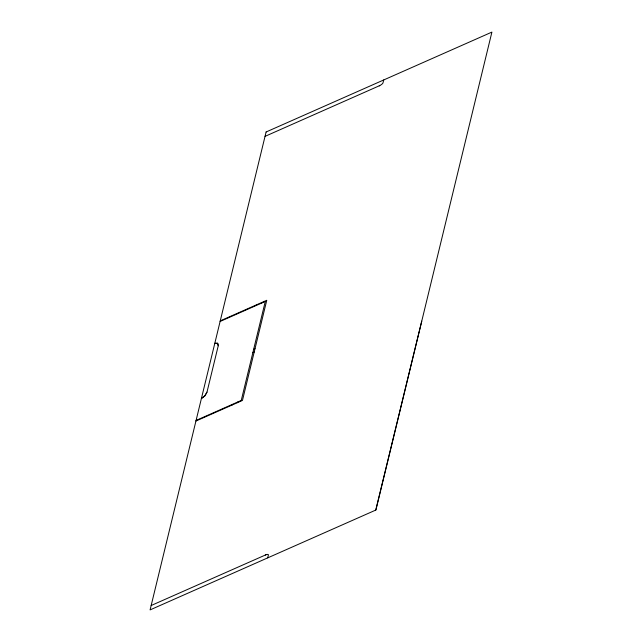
<?xml version="1.0" encoding="UTF-8"?>
<svg xmlns="http://www.w3.org/2000/svg" width="642" height="642" viewBox="0 0 642 642"><rect width="100%" height="100%" fill="white"/><g stroke="black" fill="none" stroke-linecap="round" stroke-linejoin="round"><path stroke-width="0.96" d="M218.24 345.773L217.67 343.261L214.797 343.366L217.67 343.261L218.24 345.773L206.989 392.118L204.918 395.793L201.403 398.522L204.918 395.793L206.989 392.118M383.747 79.945L382.937 83.051A4.085 1.26 -28.8 0 1 379.735 85.603L265.042 136.361M232.067 405.046L232.219 404.444M256.238 305.48L256.383 304.878M237.492 402.646L237.636 402.044M261.655 303.08L261.8 302.478M375.747 510.085L421.746 321.136M267.738 557.858L268.428 554.808A4.085 1.252 -28.8 0 0 265.836 554.816L151.159 605.518M379.229 85.851L379.735 85.603M220.254 320.864L266.767 300.287L242.459 400.447L195.938 421.024M220.11 321.457L265.274 301.483L241.248 400.447L196.091 420.43M253.67 349.272L255.026 348.67M252.852 352.659L254.2 352.057M265.347 555.009L265.836 554.816M266.101 131.987L150.092 609.9L375.899 510.013L491.908 32.1L266.101 131.987"/></g></svg>
